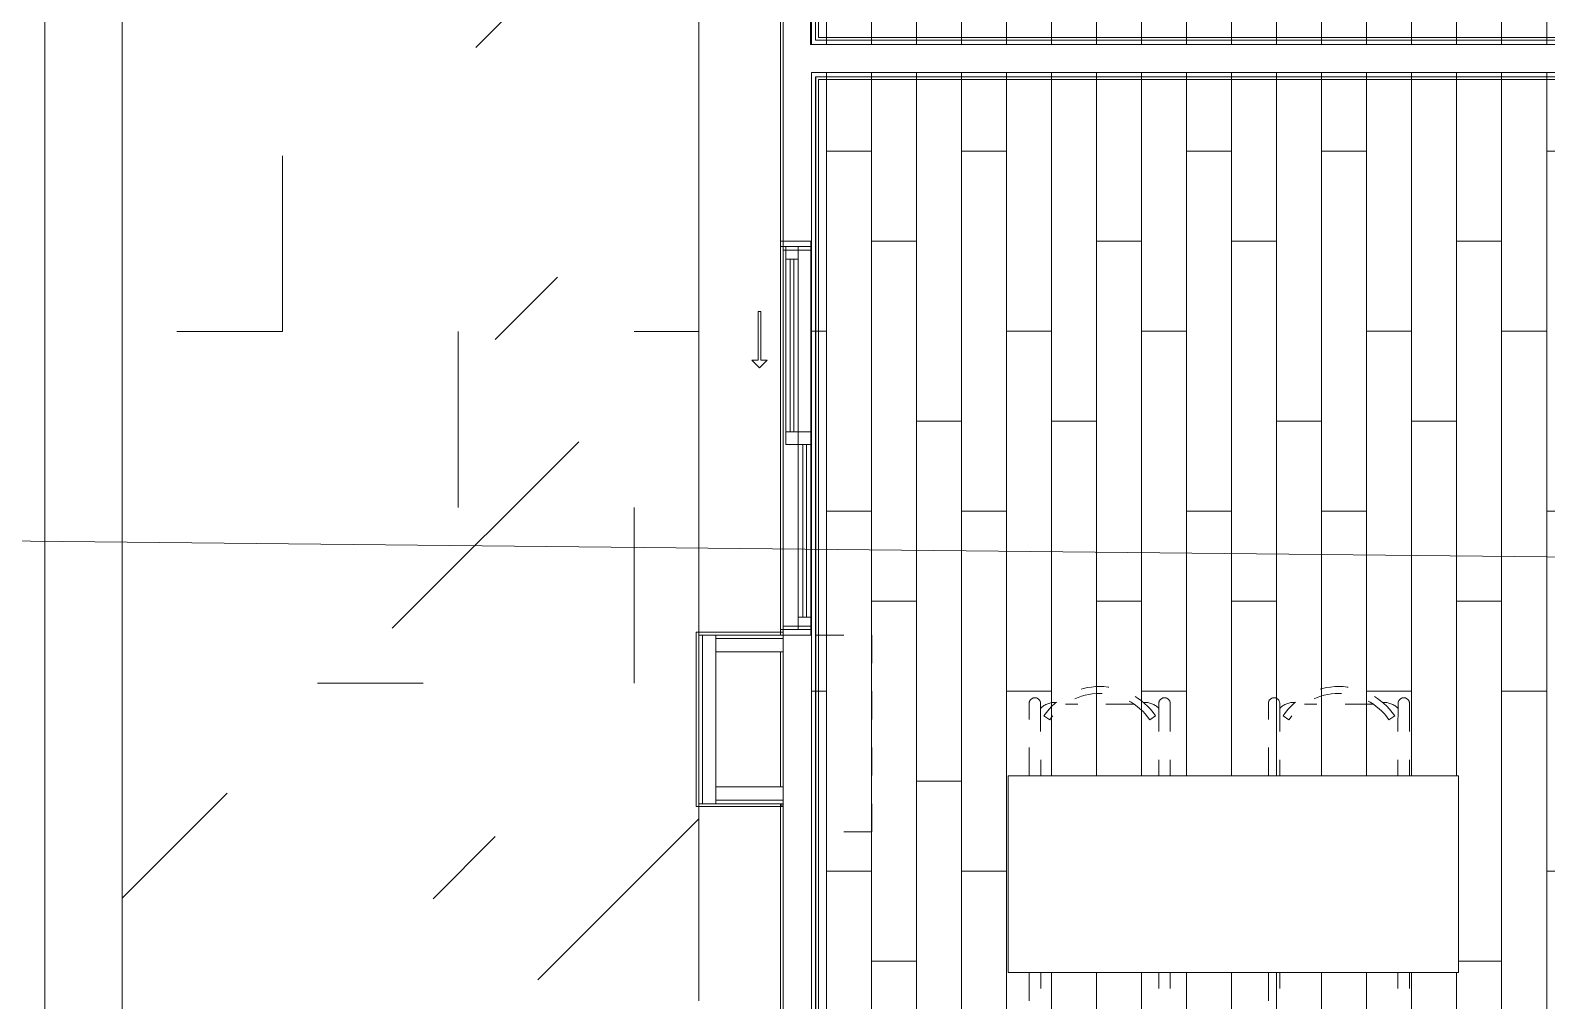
# Model space of a CAD drawing. Header units: metres. Extents: x 3856 to 4207, y -1118 to -691.
# Drawn here: x 3940.98 to 3946.37, y -991.13 to -987.68 of the extents above; entities that cross this region are included whole.
import ezdxf

# ---------------------------------------------------------------- set-up
doc = ezdxf.new("R2010")
doc.units = ezdxf.units.M
doc.linetypes.add('Dash', pattern=[0.00635, 0.003175, -0.003175])
doc.linetypes.add('Trazo', pattern=[0.006, 0.003, -0.003])
for name, color, linetype, lineweight in [('_Hidden Lines_', 7, 'Trazo', 9), ('Casework', 7, 'Continuous', 9), ('Common Edges', 7, 'Continuous', 9), ('Detail Items', 7, 'Continuous', 9), ('Floors', 7, 'Continuous', 9), ('Frame_Mullion', 7, 'Continuous', 9), ('Glass', 7, 'Continuous', 9), ('Structural Framing', 7, 'Continuous', 9), ('Surface Pattern', 7, 'Continuous', 9), ('Text Notes', 7, 'Continuous', 9), ('Walls', 7, 'Continuous', 9), ('Windows', 7, 'Continuous', 9)]:
    doc.layers.add(name, color=color, linetype=linetype, lineweight=lineweight)
doc.layers.add('Cour_Roja_Punteada_1', color=1, linetype='Dash', lineweight=9, true_color=0xff0000)
doc.layers.add('ROA-E00-URB-A101-MASTER_PLAN cambio estaciomientos_dwg', color=7, linetype='Continuous', lineweight=9, true_color=0x767676)

# ---------------------------------------------------------------- blocks, each defined once
blk = doc.blocks.new('Comedor 2D - Escritorio 70 x160 cm-3928755-IMPLANTACIÓN - KIT COMERCIAL')
at = {"layer": '_Hidden Lines_'}
for p, q in [((-0.4103, -0.1951), (-0.4106, 0.0618)), ((-0.37, 0.0618), (-0.3697, -0.1951)), ((-0.0381, 0.0594), (-0.2816, 0.0594)), ((0.0503, 0.0618), (0.05, -0.1951)), ((0.0908, 0.0618), (0.0906, -0.1951)), ((0.4397, -0.1951), (0.4394, 0.0618)), ((0.48, 0.0618), (0.4803, -0.1951)), ((0.8119, 0.0594), (0.5684, 0.0594)), ((0.9003, 0.0618), (0.9, -0.1951)), ((0.9408, 0.0618), (0.9406, -0.1951)), ((-0.3583, 0.0179), (-0.3377, 0.0037)), ((0.0386, 0.0179), (0.018, 0.0037)), ((0.4917, 0.0179), (0.5123, 0.0037)), ((0.8886, 0.0179), (0.868, 0.0037)), ((-0.4849, -0.8951), (-0.4849, -0.1951)), ((-0.4849, -0.1951), (1.1151, -0.1951)), ((1.1151, -0.1951), (1.1151, -0.8951)), ((1.1151, -0.8951), (-0.4849, -0.8951)), ((-0.4103, -0.8951), (-0.4106, -1.152)), ((-0.37, -1.152), (-0.3697, -0.8951)), ((0.0503, -1.152), (0.05, -0.8951)), ((0.0908, -1.152), (0.0906, -0.8951)), ((0.4397, -0.8951), (0.4394, -1.152)), ((0.48, -1.152), (0.4803, -0.8951)), ((0.9003, -1.152), (0.9, -0.8951)), ((0.9408, -1.152), (0.9406, -0.8951)), ((-0.3583, -1.1081), (-0.3377, -1.0938)), ((0.0386, -1.1081), (0.018, -1.0938)), ((0.4917, -1.1081), (0.5123, -1.0938)), ((0.8886, -1.1081), (0.868, -1.0938)), ((-0.0381, -1.1496), (-0.2816, -1.1496)), ((0.8119, -1.1496), (0.5684, -1.1496))]:
    blk.add_line(p, q, dxfattribs=at)
for centre, radius, start, end in [((-0.1599, -0.1193), 0.2413, 34.6628, 145.3372), ((0.6901, -0.1193), 0.2413, 34.6628, 145.3372), ((-0.3903, 0.0618), 0.0203, 0, 179.9995), ((-0.3196, -0.005), 0.0705, 86.3866, 135.5915), ((-0.1599, -0.1193), 0.2163, 34.6628, 145.3372), ((-0.0001, -0.005), 0.0705, 44.4089, 93.6134), ((0.0706, 0.0618), 0.0203, 0, 180), ((0.4597, 0.0618), 0.0203, 0, 179.9995), ((0.5304, -0.005), 0.0705, 86.3866, 135.5915), ((0.6901, -0.1193), 0.2163, 34.6628, 145.3372), ((0.8499, -0.005), 0.0705, 44.4089, 93.6134), ((0.9206, 0.0618), 0.0203, 0, 180), ((-0.1599, -0.9708), 0.2413, 214.6628, 325.3372), ((-0.1599, -0.9708), 0.2163, 214.6628, 325.3372), ((0.6901, -0.9708), 0.2413, 214.6628, 325.3372), ((0.6901, -0.9708), 0.2163, 214.6628, 325.3372), ((-0.3903, -1.152), 0.0203, 180.0005, 0), ((-0.3196, -1.0851), 0.0705, 224.4085, 273.6134), ((-0.0001, -1.0851), 0.0705, 266.3866, 315.5911), ((0.0706, -1.152), 0.0203, 180, 360), ((0.4597, -1.152), 0.0203, 180.0005, 0), ((0.5304, -1.0851), 0.0705, 224.4085, 273.6134), ((0.8499, -1.0851), 0.0705, 266.3866, 315.5911), ((0.9206, -1.152), 0.0203, 180, 360)]:
    blk.add_arc(centre, radius, start, end, dxfattribs=at)
at = {"layer": 'Casework'}
for p, q in [((1.1151, -0.1951), (-0.4849, -0.1951)), ((-0.4849, -0.1951), (-0.4849, -0.8951)), ((1.1151, -0.8951), (1.1151, -0.1951)), ((-0.4849, -0.8951), (1.1151, -0.8951))]:
    blk.add_line(p, q, dxfattribs=at)
blk = doc.blocks.new('COUR-VENTANA-DESLIZANTE_DOS_CUERPOS - 1_40 x 1_35cm-11595978-IMPLANTACIÓN - KIT COMERCIAL')
at = {"layer": 'Detail Items'}
for p, q in [((0.2499, 0.0796), (0.2769, 0.1066)), ((0.2499, 0.0796), (0.2769, 0.0526)), ((0.2769, 0.1066), (0.2769, 0.0846)), ((0.45, 0.0846), (0.2769, 0.0846)), ((0.2769, 0.0746), (0.45, 0.0746)), ((0.2769, 0.0526), (0.2769, 0.0746)), ((0.45, 0.0746), (0.45, 0.0846))]:
    blk.add_line(p, q, dxfattribs=at)
blk = doc.blocks.new('EDIFICIO TIPO A_rvt-1-IMPLANTACIÓN - KIT COMERCIAL')
at = {"layer": 'Surface Pattern', "true_color": 0xdcf1d6}
h = blk.add_hatch(dxfattribs=at)
h.set_pattern_fill('FP_8', color=254, style=0, pattern_type=2)
h.set_pattern_definition([(45, (0, 0), (-1.76776695, 0), [0.9375, -3.75]), (45, (1.25, 1.25), (-1.76776695, 0), [0.9375, -3.75]), (45, (2.5, -0.375), (-1.76776695, 0), [0.3125, -2.5]), (90, (2.5, 0.625), (-0.625, 0.625), [0.625, -2.5]), (315, (2.5, 1.25), (0, 3.5355339), [0.625, -3.75]), (0, (1.25, 1.25), (2.5, 2.5), [0.375, -1.25]), (0, (-1.875, 2.5), (2.5, 2.5), [0.375, -2.5])])
h.paths.add_polyline_path([(3943.3568, -994.1273), (3943.3568, -993.5273), (3943.2068, -993.5273), (3943.2068, -991.1273), (3943.3568, -991.1273), (3943.3568, -984.1273), (3951.5576, -984.1273), (3951.5576, -983.9773), (3952.3068, -983.9773), (3952.3068, -982.6773), (3941.3068, -982.6773), (3941.3068, -994.1273)])
h.paths.add_polyline_path([(3963.3068, -994.0273), (3963.3068, -982.6773), (3952.4068, -982.6773), (3952.4068, -983.9773), (3953.1576, -983.9773), (3953.1576, -984.1273), (3961.3568, -984.1273), (3961.3584, -991.1273), (3961.5068, -991.1273), (3961.5068, -993.5273), (3961.3568, -993.5273), (3961.3568, -994.0273)])
at = {"layer": 'Surface Pattern', "true_color": 0x808080}
h = blk.add_hatch(dxfattribs=at)
h.set_pattern_fill('FP_31', color=8, style=0, pattern_type=2)
h.set_pattern_definition([(270, (3948.45, -991.627), (0.16, 1e-17), []), (0, (3948.45, -991.627), (0.32, 0.32), [0.16, -1.12]), (0, (3948.61, -992.267), (0.32, 0.32), [0.16, -1.12])])
h.paths.add_polyline_path([(3946.1215, -994.8273), (3947.2568, -994.8273), (3947.2568, -993.5273), (3947.0568, -993.5273), (3947.0568, -991.6273), (3949.7318, -991.6273), (3949.7318, -991.6073), (3948.7818, -991.6073), (3948.7818, -991.5673), (3949.7418, -991.563), (3949.7301, -990.3273), (3948.4568, -990.3273), (3948.4568, -990.6273), (3948.3568, -990.6273), (3948.3568, -987.6873), (3948.4068, -987.6873), (3948.4068, -986.8673), (3948.3568, -986.8673), (3948.3568, -986.8273), (3947.3568, -986.8273), (3947.3568, -986.9173), (3947.3068, -986.9173), (3947.3068, -987.6373), (3947.3568, -987.6373), (3947.3568, -989.0273), (3947.2568, -989.0273), (3947.2568, -987.8273), (3943.7568, -987.8273), (3943.7568, -994.8273), (3944.6068, -994.8273)])
h.paths.add_polyline_path([(3943.8068, -994.7773), (3943.8068, -993.2773), (3944.6068, -993.2773), (3944.6068, -993.9773), (3946.1215, -993.9773), (3946.1215, -994.7773), (3943.8114, -994.7773)])
h.paths.add_polyline_path([(3945.4521, -993.2773), (3945.0392, -993.2773), (3945.0392, -992.7773), (3945.6392, -992.7773), (3945.6392, -993.2773)])
h.paths.add_polyline_path([(3949.8261, -991.5873), (3949.8301, -991.5873), (3949.8301, -990.6673), (3949.7818, -990.6673), (3949.7818, -991.5873)])
h.paths.add_polyline_path([(3945.0392, -991.0273), (3944.4568, -991.0273), (3944.4568, -990.3273), (3946.0568, -990.3273), (3946.0568, -991.0273), (3945.6392, -991.0273)])
h.paths.add_polyline_path([(3950.1559, -990.2123), (3950.1559, -987.8273), (3949.0568, -987.8273), (3949.0568, -989.0348), (3948.4718, -989.0348), (3948.4718, -990.2123), (3948.7594, -990.2123), (3948.7691, -990.2123), (3949.0418, -990.2123), (3949.0418, -989.8773), (3949.0568, -989.8773), (3949.0568, -990.2123), (3950.1503, -990.2123)])
h.paths.add_polyline_path([(3943.7535, -987.7273), (3947.2568, -987.7273), (3947.2568, -987.6573), (3946.5068, -987.6573), (3946.5068, -987.6173), (3947.2668, -987.6116), (3947.2568, -986.8273), (3946.6568, -986.8273), (3946.6495, -986.7298), (3946.6318, -986.7298), (3946.6403, -986.7148), (3946.6568, -986.7148), (3946.6568, -985.9916), (3946.6718, -985.9916), (3946.6818, -986.7273), (3947.2568, -986.7273), (3947.2568, -984.5273), (3943.7535, -984.5273), (3943.7535, -986.855)])
h.paths.add_polyline_path([(3951.947, -987.7273), (3952.3068, -987.7273), (3952.3068, -984.5273), (3948.9568, -984.5273), (3948.9568, -986.8273), (3948.4568, -986.8273), (3948.4468, -987.6673), (3949.3068, -987.6673), (3949.3068, -987.7073), (3948.4568, -987.7073), (3948.4568, -987.7273), (3951.7862, -987.7273)])
h.paths.add_polyline_path([(3951.7862, -987.295), (3951.7862, -986.895), (3952.1862, -986.895), (3952.1862, -987.295), (3951.947, -987.295)])
h.paths.add_polyline_path([(3952.1862, -986.795), (3950.2862, -986.795), (3950.2862, -985.195), (3952.1862, -985.195)])
h.paths.add_polyline_path([(3945.7981, -986.5273), (3944.3981, -986.5273), (3944.3981, -984.6273), (3945.7981, -984.6273), (3945.7981, -986.0767)])
h.paths.add_polyline_path([(3946.6718, -985.9903), (3946.6718, -985.2671), (3946.6868, -985.2671), (3946.6868, -985.9903)])
h.paths.add_polyline_path([(3946.6568, -985.2671), (3946.6568, -984.5298), (3946.7068, -984.5298), (3946.7068, -984.5448), (3946.6718, -984.5448), (3946.6718, -985.2671)])
h.paths.add_polyline_path([(3951.947, -985.095), (3951.7862, -985.095), (3951.7862, -984.695), (3952.1862, -984.695), (3952.1862, -985.095)])
h.paths.add_polyline_path([(3946.2878, -985.0273), (3945.8878, -985.0273), (3945.8878, -984.6273), (3946.2878, -984.6273)])
h.paths.add_polyline_path([(3944.2878, -985.0273), (3943.8878, -985.0273), (3943.8878, -984.6273), (3944.2878, -984.6273), (3944.2878, -984.9323)])
at = {"layer": 'Common Edges'}
for p, q in [((3943.6468, -989.8173), (3943.6568, -989.8173)), ((3943.3693, -990.4273), (3943.3693, -989.8273)), ((3943.6568, -989.8398), (3943.4168, -989.8398)), ((3943.6568, -990.4148), (3943.4168, -990.4148)), ((3943.6518, -990.4373), (3943.6468, -990.4373))]:
    blk.add_line(p, q, dxfattribs=at)
at = {"layer": 'Cour_Roja_Punteada_1'}
for p, q in [((3943.7718, -989.8273), (3943.9718, -989.8273)), ((3943.7718, -990.5273), (3943.7718, -989.8273)), ((3943.7718, -989.8273), (3943.9718, -989.8273)), ((3943.7718, -990.5273), (3943.7718, -989.8273)), ((3943.9718, -989.8273), (3943.9718, -990.5273)), ((3943.9718, -989.8273), (3943.9718, -990.5273)), ((3943.9718, -990.5273), (3943.7718, -990.5273)), ((3943.9718, -990.5273), (3943.7718, -990.5273))]:
    blk.add_line(p, q, dxfattribs=at)
at = {"layer": 'Floors'}
for p, q in [((3941.3068, -982.6773), (3941.3068, -994.1273)), ((3943.3568, -989.8273), (3943.3568, -984.1273)), ((3943.7535, -984.5273), (3943.7535, -987.7273)), ((3943.7535, -987.7273), (3947.2568, -987.7273)), ((3947.2568, -987.8273), (3943.7568, -987.8273)), ((3943.7568, -987.8273), (3943.7568, -994.8273)), ((3943.3568, -991.1273), (3943.3568, -990.4273))]:
    blk.add_line(p, q, dxfattribs=at)
at = {"layer": 'Walls', "lineweight": 18}
for p, q in [((3943.7568, -984.5273), (3943.7568, -987.7123)), ((3943.7718, -987.7123), (3943.7718, -984.5423)), ((3943.6468, -986.7223), (3943.6468, -988.4273)), ((3943.6568, -988.4273), (3943.6568, -986.7223)), ((3943.7568, -987.7123), (3943.7568, -987.7273)), ((3947.2568, -987.7123), (3943.7718, -987.7123)), ((3943.7568, -987.7273), (3947.2568, -987.7273)), ((3943.7572, -987.8273), (3943.7572, -994.8123)), ((3943.7722, -987.8273), (3943.7572, -987.8273)), ((3947.2568, -987.8273), (3943.7722, -987.8273)), ((3943.7722, -987.8423), (3947.2418, -987.8423)), ((3943.7722, -994.8123), (3943.7722, -987.8423)), ((3943.6468, -988.4273), (3943.6468, -989.8173)), ((3943.6568, -989.8173), (3943.6568, -988.4273)), ((3943.6468, -989.8173), (3943.3468, -989.8173)), ((3943.3468, -989.8173), (3943.3468, -989.8273)), ((3943.6568, -989.8273), (3943.6568, -989.8173)), ((3943.3468, -989.8273), (3943.3468, -990.4373)), ((3943.3568, -989.8273), (3943.3568, -990.4273)), ((3943.4168, -989.8273), (3943.3568, -989.8273)), ((3943.3568, -989.8273), (3943.6568, -989.8273)), ((3943.3568, -990.4273), (3943.3568, -989.8273)), ((3943.4168, -990.4273), (3943.4168, -989.8273)), ((3943.6568, -989.8273), (3943.4168, -989.8273)), ((3943.4168, -989.8273), (3943.4168, -989.8873)), ((3943.6568, -989.8873), (3943.6568, -989.8273)), ((3943.4168, -989.8873), (3943.6568, -989.8873)), ((3943.6568, -990.3673), (3943.4168, -990.3673)), ((3943.4168, -990.3673), (3943.4168, -990.4273)), ((3943.6568, -990.4273), (3943.6568, -990.3673)), ((3943.3468, -990.4373), (3943.3568, -990.4373)), ((3943.3568, -990.4273), (3943.4168, -990.4273)), ((3943.6518, -990.4273), (3943.3568, -990.4273)), ((3943.3568, -990.4373), (3943.6468, -990.4373)), ((3943.4168, -990.4273), (3943.6568, -990.4273)), ((3943.6468, -990.4373), (3943.6468, -992.7273)), ((3943.6518, -990.4373), (3943.6518, -990.4273)), ((3943.6568, -990.4373), (3943.6518, -990.4373)), ((3943.6568, -992.7273), (3943.6568, -990.4373))]:
    blk.add_line(p, q, dxfattribs=at)
at = {"layer": 'Walls'}
for p, q in [((3943.7718, -987.7023), (3943.7718, -984.5423)), ((3943.7818, -984.5523), (3943.7818, -987.7023)), ((3943.6468, -988.4273), (3943.6468, -986.7223)), ((3943.6468, -986.7223), (3943.6468, -988.4273)), ((3943.6568, -988.4273), (3943.6568, -986.7223)), ((3943.6568, -986.7223), (3943.6568, -988.4273)), ((3943.7718, -987.7023), (3943.7718, -987.7123)), ((3947.2568, -987.7123), (3943.7718, -987.7123)), ((3943.7818, -987.7023), (3947.2568, -987.7023)), ((3943.7718, -987.8423), (3947.2418, -987.8423)), ((3943.7718, -987.8423), (3943.7718, -987.8523)), ((3943.7718, -994.8023), (3943.7718, -987.8523)), ((3947.2318, -987.8523), (3943.7818, -987.8523)), ((3943.7818, -987.8523), (3943.7818, -994.8023)), ((3943.6468, -988.4273), (3943.6468, -989.8173)), ((3943.6468, -989.8173), (3943.6468, -988.4273)), ((3943.6568, -988.4273), (3943.6468, -988.4273)), ((3943.6468, -988.4273), (3943.6468, -989.8173)), ((3943.6468, -989.8173), (3943.6468, -988.4273)), ((3943.6468, -988.4273), (3943.6568, -988.4273)), ((3943.6568, -988.4273), (3943.6568, -989.8173)), ((3943.6568, -989.8173), (3943.6568, -988.4273)), ((3943.6568, -988.4273), (3943.6568, -989.8173)), ((3943.6568, -989.8173), (3943.6568, -988.4273)), ((3943.6468, -989.8173), (3943.3468, -989.8173)), ((3943.3468, -989.8173), (3943.6468, -989.8173)), ((3943.3468, -989.8273), (3943.3468, -989.8173)), ((3943.3468, -989.8173), (3943.3468, -989.8273)), ((3943.6468, -989.8173), (3943.6568, -989.8173)), ((3943.6568, -989.8173), (3943.6468, -989.8173)), ((3943.6568, -989.8173), (3943.6568, -989.8273)), ((3943.6568, -989.8273), (3943.6568, -989.8173)), ((3943.3468, -989.8273), (3943.3468, -990.4373)), ((3943.3468, -990.4373), (3943.3468, -989.8273)), ((3943.3568, -990.4373), (3943.3468, -990.4373)), ((3943.3468, -990.4373), (3943.3568, -990.4373)), ((3943.3568, -990.4373), (3943.6468, -990.4373)), ((3943.6468, -990.4373), (3943.3568, -990.4373)), ((3943.6468, -990.4373), (3943.6468, -991.1273)), ((3943.6468, -991.1273), (3943.6468, -990.4373)), ((3943.6568, -990.4273), (3943.6568, -990.4373)), ((3943.6568, -990.4273), (3943.6568, -990.4373)), ((3943.6568, -990.4373), (3943.6568, -991.1273)), ((3943.6568, -991.1273), (3943.6568, -990.4373))]:
    blk.add_line(p, q, dxfattribs=at)
at = {"layer": 'Casework', "lineweight": 9}
blk.add_blockref('Comedor 2D - Escritorio 70 x160 cm-3928755-IMPLANTACIÓN - KIT COMERCIAL', (3944.9416, -990.1323), dxfattribs=at)
at = {"layer": 'Windows', "lineweight": 9, "rotation": 90}
blk.add_blockref('COUR-VENTANA-DESLIZANTE_DOS_CUERPOS - 1_40 x 1_35cm-11595978-IMPLANTACIÓN - KIT COMERCIAL', (3943.6518, -989.1273), dxfattribs=at)
blk = doc.blocks.new('ROA-E00-URB-A101-MASTER_PLAN cambio estaciomientos_dwg_COUR-VENTANA-DESLIZANTE_DOS_CUERPOS - 1_40 x 1_35cm-11433063-Master Plan - Etapa 1-7986501-IMPLANTACIÓN - KIT COMERCIAL')
at = {"layer": 'Detail Items', "flags": 128}
blk.add_lwpolyline([(0.2769, 0.0526), (0.2499, 0.0796), (0.2769, 0.1066), (0.2769, 0.0846), (0.45, 0.0846), (0.45, 0.0746), (0.2769, 0.0746)], close=True, dxfattribs=at)
at = {"layer": 'Frame_Mullion'}
blk.add_line((-0.0222, -0.1029), (-0.6365, -0.1029), dxfattribs=at)
at = {"layer": 'Frame_Mullion', "flags": 128}
for points in [[(-0.7, 0.005), (-0.6809, 0.005), (-0.6809, -0.1029), (-0.6683, -0.1029)], [(-0.6365, -0.0585), (-0.6683, -0.0585), (-0.6683, -0.005), (-0.7, -0.005), (-0.6683, -0.005), (0.6682, -0.005)], [(-0.7, -0.1029), (-0.6365, -0.1029), (-0.6365, -0.0585), (-0.0222, -0.0585), (0.0222, -0.0585), (-0.0222, -0.0585), (-0.0222, -0.1029), (0.0222, -0.1029), (0.0222, -0.0585), (0.0222, -0.014), (0.6365, -0.014)], [(-0.6683, -0.005), (-0.6683, -0.1029), (-0.6365, -0.1029), (-0.6365, -0.0585), (-0.6809, -0.0585)], [(0.6365, -0.0585), (0.0222, -0.0585), (-0.0222, -0.0585), (-0.0222, -0.014), (-0.0222, -0.1029), (0.0222, -0.1029), (0.0222, -0.014), (-0.0222, -0.014), (0.0222, -0.014)], [(0.6809, -0.014), (0.6809, -0.0585), (0.6365, -0.0585), (0.6365, -0.014), (0.6809, -0.014), (0.6365, -0.014), (0.6365, -0.0585), (0.6809, -0.0585)], [(0.7, -0.005), (0.6682, -0.005), (0.6682, -0.1029)], [(0.0222, -0.1029), (0.6682, -0.1029), (0.7, -0.1029)]]:
    blk.add_lwpolyline(points, dxfattribs=at)
blk.add_lwpolyline([(0.6809, 0.005), (0.6809, -0.1029), (0.6682, -0.1029), (0.6682, -0.005), (0.7, -0.005), (0.7, 0.005)], close=True, dxfattribs=at)
at = {"layer": 'Glass', "flags": 128}
for points in [[(0.0222, -0.0426), (0.6365, -0.0426), (0.6365, -0.0299), (0.0222, -0.0299)], [(-0.0222, -0.0744), (-0.6365, -0.0744), (-0.6365, -0.0871), (-0.0222, -0.0871)]]:
    blk.add_lwpolyline(points, close=True, dxfattribs=at)
blk = doc.blocks.new('ROA-E00-URB-A101-MASTER_PLAN cambio estaciomientos_dwg_ROA-E01-ARQ-R23_rvt-1-Master Plan - Etapa 1-7986546-IMPLANTACIÓN - KIT COMERCIAL')
at = {"layer": 'Walls'}
for p, q in [((990.3673, 3943.6568), (989.8873, 3943.6568)), ((991.1273, 3943.6568), (990.4273, 3943.6568)), ((989.8873, 3943.6468), (990.3673, 3943.6468)), ((990.4273, 3943.6468), (991.1273, 3943.6468))]:
    blk.add_line(p, q, dxfattribs=at)
at = {"layer": 'Walls', "flags": 128}
blk.add_lwpolyline([(988.4273, 3943.6568), (986.7223, 3943.6568), (986.7223, 3943.6468), (988.4273, 3943.6468)], close=True, dxfattribs=at)
blk.add_lwpolyline([(988.4273, 3943.6468), (989.8273, 3943.6468), (988.4273, 3943.6468), (988.4273, 3943.6568)], dxfattribs=at)
at = {"rotation": 180}
blk.add_blockref('ROA-E00-URB-A101-MASTER_PLAN cambio estaciomientos_dwg_COUR-VENTANA-DESLIZANTE_DOS_CUERPOS - 1_40 x 1_35cm-11433063-Master Plan - Etapa 1-7986501-IMPLANTACIÓN - KIT COMERCIAL', (989.1273, 3943.6518), dxfattribs=at)
blk = doc.blocks.new('ROA-E00-URB-A101-MASTER_PLAN cambio estaciomientos_dwg_ROA-E01-EST-R23_rvt-1-Master Plan - Etapa 1-7986858-IMPLANTACIÓN - KIT COMERCIAL')
at = {"layer": 'Structural Framing', "flags": 128}
blk.add_lwpolyline([(994.1273, 3943.3468), (994.4023, 3943.3468), (994.4023, 3941.0318), (994.1273, 3941.0318), (982.9523, 3941.0318)], dxfattribs=at)
at = {"layer": 'Walls'}
for p, q in [((989.8273, 3943.7568), (989.8273, 3943.6568)), ((989.8873, 3943.6568), (990.3673, 3943.6568)), ((990.4273, 3943.6568), (991.1273, 3943.6568))]:
    blk.add_line(p, q, dxfattribs=at)
at = {"layer": 'Walls', "flags": 128}
blk.add_lwpolyline([(986.7223, 3943.7535), (986.7223, 3943.6568), (988.4273, 3943.6568), (988.4273, 3943.7568)], dxfattribs=at)
blk = doc.blocks.new('ROA-E00-URB-A101-MASTER_PLAN cambio estaciomientos_dwg-7942325-IMPLANTACIÓN - KIT COMERCIAL')
for name in ['ROA-E00-URB-A101-MASTER_PLAN cambio estaciomientos_dwg_ROA-E01-EST-R23_rvt-1-Master Plan - Etapa 1-7986858-IMPLANTACIÓN - KIT COMERCIAL', 'ROA-E00-URB-A101-MASTER_PLAN cambio estaciomientos_dwg_ROA-E01-ARQ-R23_rvt-1-Master Plan - Etapa 1-7986546-IMPLANTACIÓN - KIT COMERCIAL']:
    blk.add_blockref(name, (0, 0))

msp = doc.modelspace()

# ---------------------------------------------------------------- linework, layer by layer
at = {"layer": 'Text Notes'}
msp.add_line((4038.3072, -990.4977), (3868.49, -988.7453), dxfattribs=at)

# ---------------------------------------------------------------- block references
at = {"lineweight": 5}
msp.add_blockref('EDIFICIO TIPO A_rvt-1-IMPLANTACIÓN - KIT COMERCIAL', (0, 0), dxfattribs=at)
at = {"layer": 'ROA-E00-URB-A101-MASTER_PLAN cambio estaciomientos_dwg', "color": 7, "rotation": 269.9999999999999}
msp.add_blockref('ROA-E00-URB-A101-MASTER_PLAN cambio estaciomientos_dwg-7942325-IMPLANTACIÓN - KIT COMERCIAL', (0, 0), dxfattribs=at)

doc.saveas('drawing.dxf')
